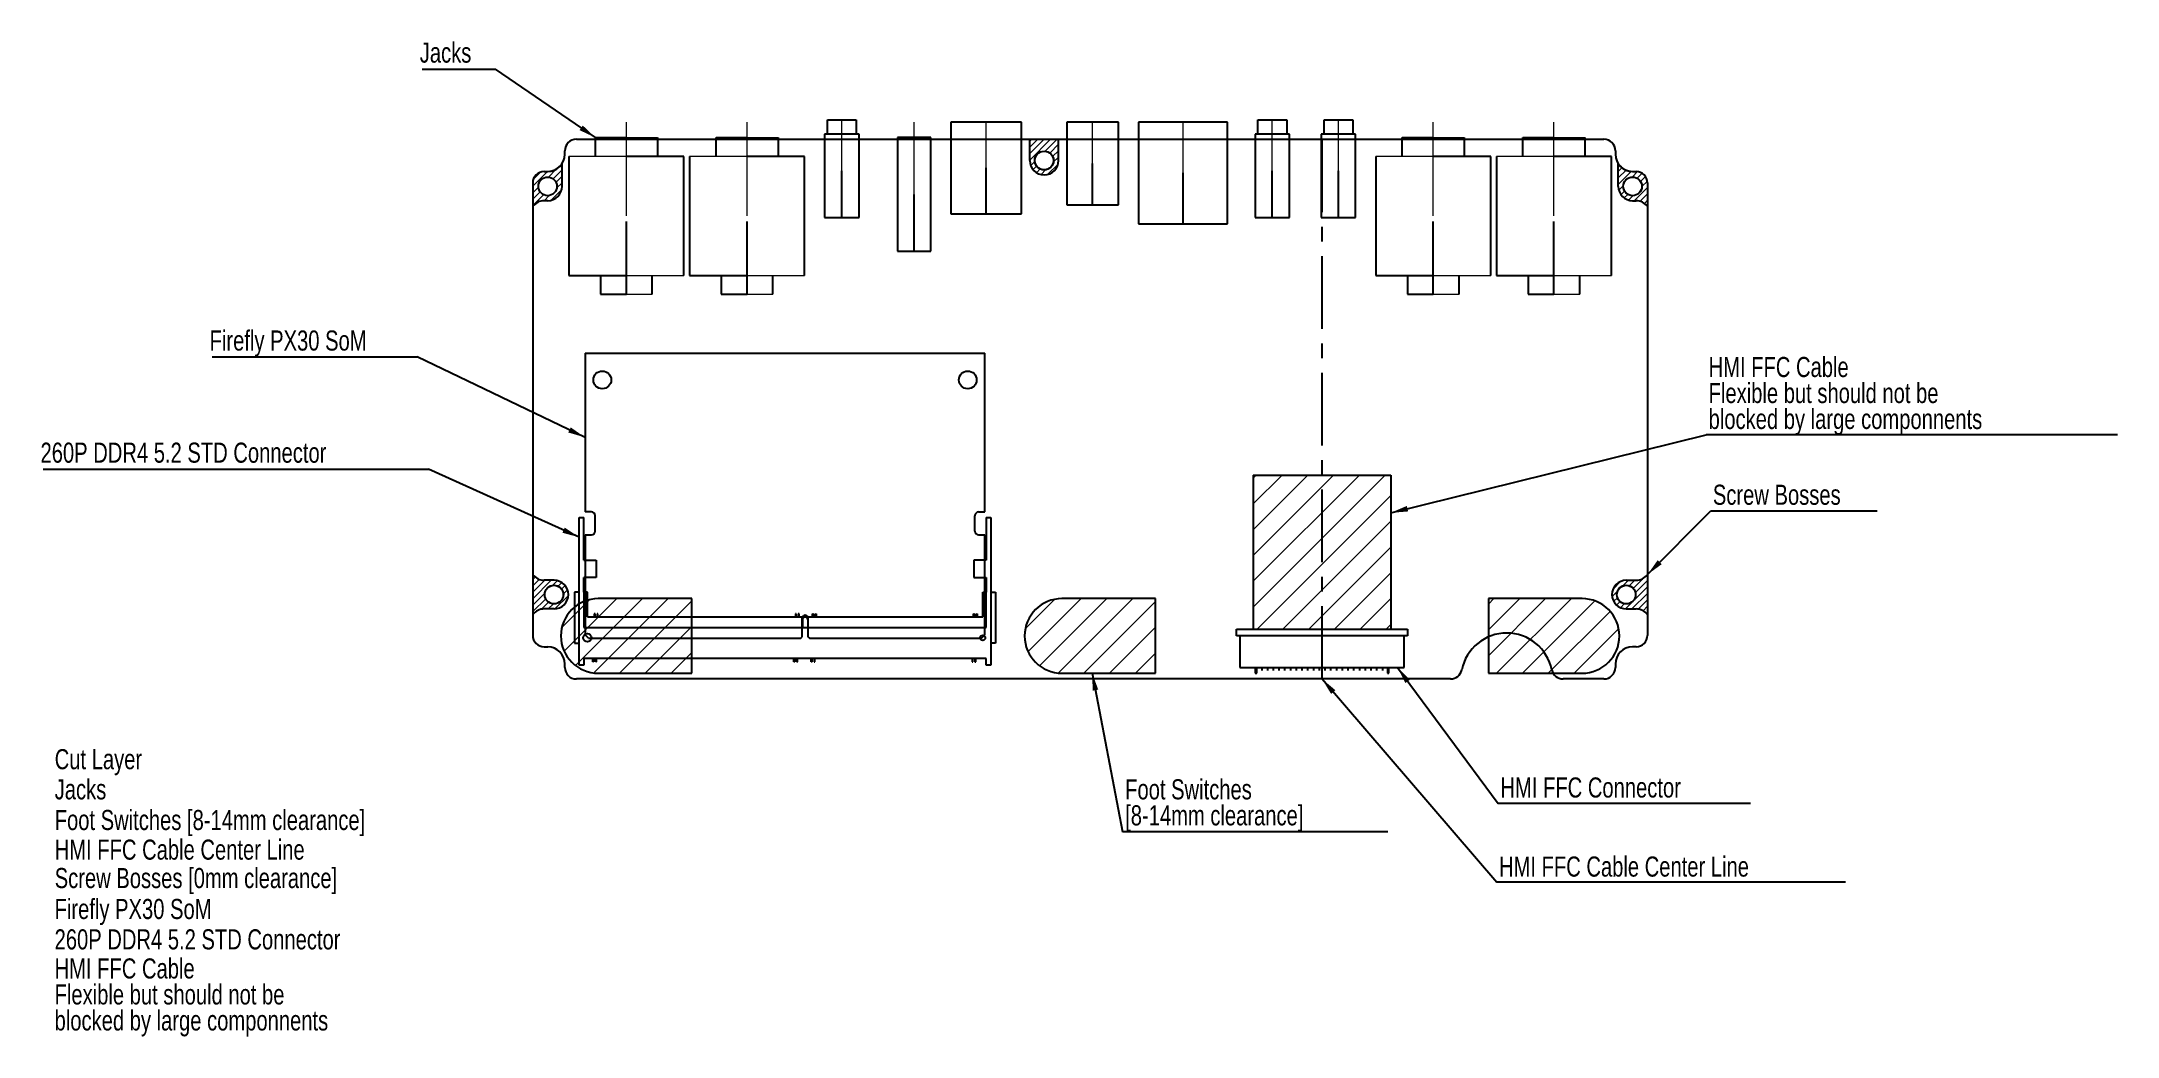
# Model space of a CAD drawing. Header units: millimetres. Extents: x 31 to 392, y 61 to 235.
import ezdxf

# ---------------------------------------------------------------- set-up
doc = ezdxf.new("R2010")
doc.units = ezdxf.units.MM
doc.linetypes.add('CENTERX2', pattern=[20.32, 12.7, -2.54, 2.54, -2.54])
for name, color, linetype in [('BUTTONS', 30, 'Continuous'), ('FOOTSWITCHES', 190, 'Continuous'), ('HMI_CABLE', 5, 'Continuous'), ('HMI_LINE', 102, 'Continuous'), ('JACKS', 1, 'Continuous'), ('PCB_CUT_LAYER', 7, 'Continuous'), ('SCREW_BOSSES', 6, 'Continuous'), ('SWITCHES', 2, 'Continuous')]:
    doc.layers.add(name, color=color, linetype=linetype)
doc.styles.add('SLDTEXTSTYLE0', font='TXT', dxfattribs={"width": 0.75})
doc.dimstyles.new('SLDDIMSTYLE0', dxfattribs={"dimtxt": 0.18, "dimasz": 3, "dimexe": 0, "dimexo": 0.0625, "dimgap": 0, "dimtad": 0, "dimtih": 1, "dimtoh": 1, "dimdec": 0, "dimrnd": 1e-09, "dimzin": 0, "dimdsep": 46, "dimtxsty": 'Standard', "dimsah": 1, "dimcen": 0.09, "dimadec": 0, "dimazin": 0, "dimtfac": 3, "dimtdec": 0, "dimtofl": 0, "dimtmove": 0, "dimatfit": 3, "dimfxl": 1, "dimfrac": 2, "dimtolj": 1, "dimtzin": 0, "dimarcsym": 0})

# ---------------------------------------------------------------- blocks, each defined once
blk = doc.blocks.new('SW_HATCH_0')
at = {"color": 0, "linetype": 'Continuous', "lineweight": 18}
for p, q in [((0, 0), (-0.51, -0.51)), ((4.49, 0), (-0.51, -5)), ((8.98, 0), (-0.51, -9.49)), ((13.47, 0), (-0.51, -13.98)), ((17.96, 0), (-0.51, -18.47)), ((22.45, 0), (-0.51, -22.96)), ((23.41, -3.53), (0.15, -26.79)), ((23.41, -8.02), (4.64, -26.79)), ((23.41, -12.51), (9.13, -26.79)), ((23.41, -17), (13.62, -26.79)), ((23.41, -21.49), (18.11, -26.79)), ((23.41, -25.98), (22.6, -26.79))]:
    blk.add_line(p, q, dxfattribs=at)
blk = doc.blocks.new('SW_HATCH_1')
at = {"color": 0, "linetype": 'Continuous', "lineweight": 18}
for p, q in [((0, 0), (-1.41, -1.41)), ((1.3, 0.18), (0.3, -0.82)), ((2.42, 0.18), (1.45, -0.79)), ((3.89, 0.52), (2.13, -1.24)), ((4.62, 0.13), (2.51, -1.98)), ((-0.58, -1.71), (-1.56, -2.68)), ((-0.62, -2.86), (-1.28, -3.52)), ((-0.17, -3.53), (-0.79, -4.15)), ((4.62, -0.99), (0.79, -4.82)), ((4.62, -2.12), (1.91, -4.82)), ((4.62, -3.24), (3, -4.85)), ((0.58, -3.91), (-0.11, -4.6)), ((4.62, -4.36), (3.84, -5.14)), ((4.62, -5.48), (4.46, -5.64))]:
    blk.add_line(p, q, dxfattribs=at)
blk = doc.blocks.new('SW_HATCH_2')
at = {"color": 0, "linetype": 'Continuous', "lineweight": 18}
for p, q in [((0, 0), (-0.41, -0.41)), ((0.71, -0.41), (-0.41, -1.54)), ((1.68, -0.57), (-0.41, -2.66)), ((2.8, -0.57), (-0.41, -3.78)), ((1.68, -2.81), (-0.41, -4.9)), ((3.86, -0.63), (3.03, -1.46)), ((5.78, -3.2), (3.42, -5.56)), ((4.64, -0.97), (4, -1.61)), ((5.23, -1.5), (4.61, -2.13)), ((5.64, -2.22), (4.91, -2.95)), ((1.83, -3.79), (-0.41, -6.03)), ((2.34, -4.39), (1.13, -5.61)), ((3.17, -4.69), (2.29, -5.57))]:
    blk.add_line(p, q, dxfattribs=at)
blk = doc.blocks.new('SW_HATCH_3')
at = {"color": 0, "linetype": 'Continuous', "lineweight": 18}
for p, q in [((1.24, 0.11), (-1.34, -2.46)), ((0, 0), (-1.23, -1.23)), ((2.76, 0.51), (1.38, -0.87)), ((3.76, 0.39), (2.2, -1.16)), ((-0.36, -2.6), (-1.34, -3.58)), ((-0.06, -3.43), (-1.34, -4.71)), ((3.7, -3.03), (1.81, -4.93)), ((3.76, -0.73), (2.72, -1.77)), ((3.76, -1.85), (2.87, -2.75)), ((0.54, -3.95), (-1.34, -5.83)), ((1.52, -4.09), (0.62, -4.99))]:
    blk.add_line(p, q, dxfattribs=at)
blk = doc.blocks.new('SW_HATCH_4')
at = {"color": 0, "linetype": 'Continuous', "lineweight": 18}
for p, q in [((0, 0), (-0.25, -0.25)), ((1.12, 0), (-0.25, -1.37)), ((2.25, 0), (-0.25, -2.5)), ((3.37, 0), (-0.25, -3.62)), ((4.49, 0), (2.41, -2.08)), ((4.75, -0.86), (3.22, -2.4)), ((4.75, -1.99), (3.72, -3.01)), ((4.75, -3.11), (3.84, -4.01)), ((0.63, -3.86), (-0.09, -4.58)), ((0.94, -4.67), (0.32, -5.29)), ((1.56, -5.17), (0.92, -5.82)), ((2.56, -5.29), (1.72, -6.14)), ((4.67, -4.31), (2.85, -6.13))]:
    blk.add_line(p, q, dxfattribs=at)
blk = doc.blocks.new('SW_HATCH_5')
at = {"color": 0, "linetype": 'Continuous', "lineweight": 18}
for p, q in [((0, 0), (-0.1, -0.1)), ((0.55, -0.57), (-0.1, -1.22)), ((1.26, -0.98), (-0.1, -2.34)), ((2.17, -1.2), (-0.1, -3.46)), ((3.27, -1.22), (2.31, -2.18)), ((4.09, -1.52), (3.22, -2.4)), ((4.66, -2.08), (3.79, -2.95)), ((4.98, -2.88), (4.03, -3.83)), ((0.78, -3.71), (0, -4.49)), ((1, -4.62), (0.36, -5.25)), ((1.55, -5.19), (0.92, -5.82)), ((2.43, -5.43), (1.66, -6.19)), ((5, -3.98), (2.68, -6.3)), ((5, -5.1), (3.7, -6.4)), ((5, -6.22), (4.46, -6.77))]:
    blk.add_line(p, q, dxfattribs=at)
blk = doc.blocks.new('SW_HATCH_6')
at = {"color": 0, "linetype": 'Continuous', "lineweight": 18}
for p, q in [((0, 0), (-4.89, -4.89)), ((4.65, 0.16), (-4.49, -8.98)), ((9.14, 0.16), (-2.51, -11.49)), ((13.63, 0.16), (0.68, -12.79)), ((17.74, -0.22), (5.12, -12.84)), ((17.74, -4.71), (9.61, -12.84)), ((17.74, -9.2), (14.1, -12.84))]:
    blk.add_line(p, q, dxfattribs=at)
blk = doc.blocks.new('SW_HATCH_7')
at = {"color": 0, "linetype": 'Continuous', "lineweight": 18}
for p, q in [((0, 0), (-5.08, -5.08)), ((4.62, 0.13), (-4.61, -9.1)), ((9.11, 0.13), (-2.6, -11.58)), ((13.6, 0.13), (0.63, -12.84)), ((17.59, -0.37), (5.09, -12.87)), ((17.59, -4.86), (9.58, -12.87)), ((17.59, -9.35), (14.07, -12.87))]:
    blk.add_line(p, q, dxfattribs=at)
blk = doc.blocks.new('SW_HATCH_8')
at = {"color": 0, "linetype": 'Continuous', "lineweight": 18}
for p, q in [((0, 0), (-0.97, -0.97)), ((4.49, 0), (-0.97, -5.46)), ((8.98, 0), (-0.97, -9.95)), ((13.47, 0), (0.47, -13)), ((17.56, -0.4), (4.96, -13)), ((20.22, -2.23), (9.45, -13)), ((21.7, -5.24), (13.94, -13))]:
    blk.add_line(p, q, dxfattribs=at)
blk = doc.blocks.new('SW_NOTE_0')
at = {"layer": 'JACKS', "color": 0}
blk.add_line((-12.73, 0), (0, 0), dxfattribs=at)
at = {"layer": 'JACKS', "color": 0, "insert": (-13.15, 4.62), "char_height": 3.5, "attachment_point": 1, "style": 'SLDTEXTSTYLE0'}
blk.add_mtext('Jacks', dxfattribs=at)
blk = doc.blocks.new('SW_NOTE_0_1')
at = {"layer": 'FOOTSWITCHES', "color": 0}
blk.add_line((46.17, 0), (0, 0), dxfattribs=at)
at = {"layer": 'FOOTSWITCHES', "color": 0, "char_height": 3.5, "attachment_point": 1, "style": 'SLDTEXTSTYLE0'}
for s, insert in [('Foot Switches', (0.44, 9.13)), ('[8-14mm clearance]', (0.44, 4.6))]:
    blk.add_mtext(s, dxfattribs=dict(at, insert=insert))
blk = doc.blocks.new('SW_NOTE_0_2')
at = {"layer": 'HMI_LINE', "color": 0}
blk.add_line((60.68, 0), (0, 0), dxfattribs=at)
at = {"layer": 'HMI_LINE', "color": 0, "insert": (0.39, 4.46), "char_height": 3.5, "attachment_point": 1, "style": 'SLDTEXTSTYLE0'}
blk.add_mtext('HMI FFC Cable Center Line', dxfattribs=at)
blk = doc.blocks.new('SW_NOTE_0_3')
at = {"layer": 'SCREW_BOSSES', "color": 0}
blk.add_line((29.04, 0), (0, 0), dxfattribs=at)
at = {"layer": 'SCREW_BOSSES', "color": 0, "insert": (0.44, 4.59), "char_height": 3.5, "attachment_point": 1, "style": 'SLDTEXTSTYLE0'}
blk.add_mtext('Screw Bosses', dxfattribs=at)
blk = doc.blocks.new('SW_NOTE_0_4')
at = {"layer": 'HMI_LINE', "color": 0}
blk.add_line((43.94, 0), (0, 0), dxfattribs=at)
at = {"layer": 'HMI_LINE', "color": 0, "insert": (0.4, 4.56), "char_height": 3.5, "attachment_point": 1, "style": 'SLDTEXTSTYLE0'}
blk.add_mtext('HMI FFC Connector', dxfattribs=at)
blk = doc.blocks.new('SW_NOTE_0_5')
at = {"layer": 'HMI_CABLE', "color": 0}
blk.add_line((71.57, 0), (0, 0), dxfattribs=at)
at = {"layer": 'HMI_CABLE', "color": 0, "char_height": 3.5, "attachment_point": 1, "style": 'SLDTEXTSTYLE0'}
for s, insert in [('HMI FFC Cable', (0.42, 13.59)), ('Flexible but should not be', (0.42, 9.06)), ('blocked by large componnents', (0.42, 4.54))]:
    blk.add_mtext(s, dxfattribs=dict(at, insert=insert))
blk = doc.blocks.new('SW_NOTE_0_6')
at = {"layer": 'SWITCHES', "color": 0}
blk.add_line((-35.68, 0), (0, 0), dxfattribs=at)
at = {"layer": 'SWITCHES', "color": 0, "insert": (-36.1, 4.59), "char_height": 3.5, "attachment_point": 1, "style": 'SLDTEXTSTYLE0'}
blk.add_mtext('Firefly PX30 SoM', dxfattribs=at)
blk = doc.blocks.new('SW_NOTE_0_7')
at = {"layer": 'BUTTONS', "color": 0}
blk.add_line((-67.05, 0), (0, 0), dxfattribs=at)
at = {"layer": 'BUTTONS', "color": 0, "insert": (-67.52, 4.61), "char_height": 3.5, "attachment_point": 1, "style": 'SLDTEXTSTYLE0'}
blk.add_mtext('260P DDR4 5.2 STD Connector', dxfattribs=at)
blk = doc.blocks.new('SW_NOTE_0_8')
at = {"layer": 'HMI_CABLE', "color": 0, "char_height": 3.5, "attachment_point": 1, "style": 'SLDTEXTSTYLE0'}
for s, insert in [('HMI FFC Cable', (0, 4.51)), ('Flexible but should not be', (0, -0.01)), ('blocked by large componnents', (0, -4.54))]:
    blk.add_mtext(s, dxfattribs=dict(at, insert=insert))

msp = doc.modelspace()

# ---------------------------------------------------------------- linework, layer by layer
at = {"layer": 'BUTTONS'}
for p, q in [((124.55, 138.76), (124.55, 151.76)), ((124.55, 151.76), (125.35, 151.76)), ((125.35, 144.33), (125.35, 151.76)), ((195.35, 151.76), (195.35, 144.33)), ((195.35, 151.76), (196.15, 151.76)), ((196.15, 151.76), (196.15, 138.76)), ((125.35, 144.33), (127.5, 144.33)), ((125.35, 138.76), (125.35, 141.33)), ((127.5, 141.33), (125.35, 141.33)), ((127.5, 144.33), (127.5, 141.33)), ((193.2, 144.33), (193.2, 141.33)), ((195.35, 144.33), (193.2, 144.33)), ((193.2, 141.33), (195.35, 141.33)), ((195.35, 141.33), (195.35, 138.76)), ((123.7, 138.76), (123.7, 129.91)), ((124.55, 138.76), (123.7, 138.76)), ((124.55, 129.91), (124.55, 138.76)), ((125.95, 138.76), (125.35, 138.76)), ((125.35, 138.76), (125.35, 132.61)), ((125.95, 134.46), (125.95, 138.76)), ((194.75, 134.46), (194.75, 138.76)), ((194.75, 138.76), (195.35, 138.76)), ((195.35, 132.61), (195.35, 138.76)), ((196.15, 138.76), (196.15, 129.91)), ((196.15, 138.76), (197, 138.76)), ((197, 138.76), (197, 129.91)), ((125.95, 134.46), (194.75, 134.46)), ((127.15, 135.03), (127.15, 134.46)), ((127.3, 135.03), (127.15, 135.03)), ((127.3, 134.46), (127.3, 135.03)), ((127.65, 135.03), (127.65, 134.46)), ((127.8, 135.03), (127.65, 135.03)), ((127.8, 134.46), (127.8, 135.03)), ((162.15, 135.03), (162.15, 134.46)), ((162.3, 135.03), (162.15, 135.03)), ((162.3, 134.46), (162.3, 135.03)), ((162.65, 135.03), (162.65, 134.46)), ((162.8, 135.03), (162.65, 135.03)), ((162.8, 134.46), (162.8, 135.03)), ((163.38, 133.99), (163.38, 132.61)), ((164.32, 133.99), (164.32, 132.61)), ((165.15, 134.46), (165.15, 135.03)), ((165.15, 135.03), (165.3, 135.03)), ((165.3, 135.03), (165.3, 134.46)), ((165.65, 134.46), (165.65, 135.03)), ((165.65, 135.03), (165.8, 135.03)), ((165.8, 135.03), (165.8, 134.46)), ((193.15, 134.46), (193.15, 135.03)), ((193.15, 135.03), (193.3, 135.03)), ((193.3, 135.03), (193.3, 134.46)), ((193.65, 134.46), (193.65, 135.03)), ((193.65, 135.03), (193.8, 135.03)), ((193.8, 135.03), (193.8, 134.46)), ((125.35, 132.61), (195.35, 132.61)), ((123.7, 129.91), (124.55, 129.91)), ((124.55, 126.06), (124.55, 129.91)), ((195.35, 127.21), (125.35, 127.21)), ((125.35, 127.21), (125.35, 126.06)), ((126.9, 126.63), (126.9, 127.21)), ((127.05, 126.63), (126.9, 126.63)), ((127.05, 127.21), (127.05, 126.63)), ((127.4, 126.63), (127.4, 127.21)), ((127.55, 126.63), (127.4, 126.63)), ((127.55, 126.63), (127.55, 127.21)), ((161.9, 126.63), (161.9, 127.21)), ((162.05, 126.63), (161.9, 126.63)), ((162.05, 127.21), (162.05, 126.63)), ((162.4, 126.63), (162.4, 127.21)), ((162.4, 126.63), (162.55, 126.63)), ((162.55, 126.63), (162.55, 127.21)), ((164.9, 126.63), (164.9, 127.21)), ((165.05, 126.63), (164.9, 126.63)), ((165.05, 126.63), (165.05, 127.21)), ((165.4, 127.21), (165.4, 126.63)), ((165.4, 126.63), (165.55, 126.63)), ((165.55, 126.63), (165.55, 127.21)), ((192.9, 127.21), (192.9, 126.63)), ((192.9, 126.63), (193.05, 126.63)), ((193.05, 126.63), (193.05, 127.21)), ((193.4, 127.21), (193.4, 126.63)), ((193.4, 126.63), (193.55, 126.63)), ((193.55, 126.63), (193.55, 127.21)), ((195.35, 126.06), (195.35, 127.21)), ((196.15, 129.91), (196.15, 126.06)), ((197, 129.91), (196.15, 129.91)), ((125.35, 126.06), (124.55, 126.06)), ((196.15, 126.06), (195.35, 126.06))]:
    msp.add_line(p, q, dxfattribs=at)
for centre, radius in [((125.95, 130.83), 0.725), ((194.75, 130.83), 0.45)]:
    msp.add_circle(centre, radius, dxfattribs=at)
msp.add_arc((163.85, 133.99), 0.47, 0, 180, dxfattribs=at)
at = {"layer": 'FOOTSWITCHES'}
for p, q in [((144.15, 137.66), (127.85, 137.66)), ((144.15, 124.66), (144.15, 137.66)), ((224.85, 137.66), (208.55, 137.66)), ((224.85, 124.66), (224.85, 137.66)), ((282.75, 137.66), (282.75, 124.66)), ((299.05, 137.66), (282.75, 137.66)), ((127.85, 124.66), (144.15, 124.66)), ((208.55, 124.66), (224.85, 124.66)), ((282.75, 124.66), (299.05, 124.66))]:
    msp.add_line(p, q, dxfattribs=at)
for centre, start, end in [((127.85, 131.16), 90, 270), ((208.55, 131.16), 90, 270), ((299.05, 131.16), 270, 90)]:
    msp.add_arc(centre, 6.5, start, end, dxfattribs=at)
at = {"layer": 'HMI_CABLE'}
for p, q in [((241.84, 159.15), (265.76, 159.15)), ((241.84, 159.15), (241.84, 132.36)), ((265.76, 159.15), (265.76, 132.36)), ((241.84, 132.36), (265.76, 132.36))]:
    msp.add_line(p, q, dxfattribs=at)
at = {"layer": 'HMI_LINE', "linetype": 'CENTERX2'}
msp.add_line((253.8, 123.66), (253.8, 217.66), dxfattribs=at)
at = {"layer": 'HMI_LINE'}
for p, q in [((238.9, 131.16), (238.9, 132.36)), ((238.9, 132.36), (268.7, 132.36)), ((268.7, 131.16), (238.9, 131.16)), ((239.5, 131.16), (239.5, 125.66)), ((268.1, 125.66), (268.1, 131.16)), ((268.7, 132.36), (268.7, 131.16)), ((239.5, 125.66), (268.1, 125.66)), ((242.18, 125.66), (242.18, 124.66)), ((242.18, 124.66), (242.43, 124.66)), ((242.3, 125.66), (242.3, 125.16)), ((242.43, 124.66), (242.43, 125.66)), ((243.3, 125.66), (243.3, 125.16)), ((244.3, 125.66), (244.3, 125.16)), ((245.3, 125.66), (245.3, 125.16)), ((246.3, 125.66), (246.3, 125.16)), ((247.3, 125.66), (247.3, 125.16)), ((248.3, 125.66), (248.3, 125.16)), ((249.3, 125.66), (249.3, 125.16)), ((250.3, 125.66), (250.3, 125.16)), ((251.3, 125.66), (251.3, 125.16)), ((252.3, 125.66), (252.3, 125.16)), ((253.3, 125.66), (253.3, 125.16)), ((254.3, 125.66), (254.3, 125.16)), ((255.3, 125.66), (255.3, 125.16)), ((256.3, 125.66), (256.3, 125.16)), ((257.3, 125.66), (257.3, 125.16)), ((258.3, 125.66), (258.3, 125.16)), ((259.3, 125.66), (259.3, 125.16)), ((260.3, 125.66), (260.3, 125.16)), ((261.3, 125.66), (261.3, 125.16)), ((262.3, 125.66), (262.3, 125.16)), ((263.3, 125.66), (263.3, 125.16)), ((264.3, 125.66), (264.3, 125.16)), ((265.18, 125.66), (265.18, 124.66)), ((265.18, 124.66), (265.43, 124.66)), ((265.3, 125.66), (265.3, 125.16)), ((265.43, 124.66), (265.43, 125.66))]:
    msp.add_line(p, q, dxfattribs=at)
at = {"layer": 'JACKS', "lineweight": 18}
for p, q in [((132.75, 217.96), (132.75, 220.66)), ((153.75, 217.96), (153.75, 220.66)), ((170.25, 212.16), (170.25, 221.06)), ((182.83, 217.96), (182.83, 220.66)), ((195.38, 212.66), (195.38, 220.66)), ((213.88, 213.46), (213.88, 220.66)), ((229.63, 211.81), (229.63, 220.66)), ((245.15, 212.16), (245.15, 221.06)), ((256.65, 212.16), (256.65, 221.06)), ((273.15, 217.96), (273.15, 220.66)), ((294.15, 217.96), (294.15, 220.66)), ((132.75, 217.96), (138.15, 217.96)), ((132.75, 204.31), (132.75, 217.96)), ((153.75, 217.96), (159.15, 217.96)), ((153.75, 204.31), (153.75, 217.96)), ((182.83, 208.06), (182.83, 217.96)), ((273.15, 217.96), (278.55, 217.96)), ((273.15, 204.31), (273.15, 217.96)), ((294.15, 204.31), (294.15, 217.96)), ((294.15, 217.96), (299.55, 217.96)), ((132.75, 214.66), (122.75, 214.66)), ((153.75, 214.66), (143.75, 214.66)), ((273.15, 214.66), (263.15, 214.66)), ((294.15, 214.66), (284.15, 214.66)), ((132.75, 193.96), (142.75, 193.96)), ((153.75, 193.96), (163.75, 193.96)), ((273.15, 193.96), (283.15, 193.96)), ((294.15, 193.96), (304.15, 193.96)), ((132.75, 190.66), (137.25, 190.66)), ((153.75, 190.66), (158.25, 190.66)), ((273.15, 190.66), (277.65, 190.66)), ((294.15, 190.66), (298.65, 190.66))]:
    msp.add_line(p, q, dxfattribs=at)
at = {"layer": 'JACKS'}
for p, q in [((167.75, 218.56), (167.75, 221.06)), ((167.75, 221.06), (172.75, 221.06)), ((172.75, 221.06), (172.75, 218.56)), ((201.53, 220.66), (189.23, 220.66)), ((189.23, 220.66), (189.23, 204.66)), ((201.53, 204.66), (201.53, 220.66)), ((218.38, 220.66), (209.38, 220.66)), ((209.38, 220.66), (209.38, 206.26)), ((218.38, 206.26), (218.38, 220.66)), ((221.88, 220.66), (221.88, 202.96)), ((237.38, 220.66), (221.88, 220.66)), ((237.38, 202.96), (237.38, 220.66)), ((242.65, 218.56), (242.65, 221.06)), ((242.65, 221.06), (247.65, 221.06)), ((247.65, 221.06), (247.65, 218.56)), ((254.15, 218.56), (254.15, 221.06)), ((254.15, 221.06), (259.15, 221.06)), ((259.15, 221.06), (259.15, 218.56)), ((127.35, 214.66), (127.35, 217.96)), ((127.35, 217.96), (132.75, 217.96)), ((138.15, 217.96), (138.15, 214.66)), ((148.35, 214.66), (148.35, 217.96)), ((148.35, 217.96), (153.75, 217.96)), ((159.15, 217.96), (159.15, 214.66)), ((167.25, 218.56), (167.25, 204.06)), ((173.25, 218.56), (167.25, 218.56)), ((173.25, 204.06), (173.25, 218.56)), ((185.73, 217.96), (179.93, 217.96)), ((179.93, 217.96), (179.93, 198.16)), ((185.73, 198.16), (185.73, 217.96)), ((248.15, 218.56), (242.15, 218.56)), ((242.15, 218.56), (242.15, 204.06)), ((248.15, 204.06), (248.15, 218.56)), ((259.65, 218.56), (253.65, 218.56)), ((253.65, 218.56), (253.65, 204.06)), ((259.65, 204.06), (259.65, 218.56)), ((267.75, 214.66), (267.75, 217.96)), ((267.75, 217.96), (273.15, 217.96)), ((278.55, 217.96), (278.55, 214.66)), ((288.75, 214.66), (288.75, 217.96)), ((288.75, 217.96), (294.15, 217.96)), ((299.55, 217.96), (299.55, 214.66)), ((122.75, 214.66), (122.75, 193.96)), ((142.75, 214.66), (132.75, 214.66)), ((142.75, 193.96), (142.75, 214.66)), ((143.75, 214.66), (143.75, 193.96)), ((163.75, 214.66), (153.75, 214.66)), ((163.75, 193.96), (163.75, 214.66)), ((263.15, 214.66), (263.15, 193.96)), ((283.15, 214.66), (273.15, 214.66)), ((283.15, 193.96), (283.15, 214.66)), ((284.15, 214.66), (284.15, 193.96)), ((304.15, 214.66), (294.15, 214.66)), ((304.15, 193.96), (304.15, 214.66)), ((209.38, 206.26), (218.38, 206.26)), ((167.25, 204.06), (173.25, 204.06)), ((189.23, 204.66), (201.53, 204.66)), ((221.88, 202.96), (237.38, 202.96)), ((242.15, 204.06), (248.15, 204.06)), ((253.65, 204.06), (259.65, 204.06)), ((179.93, 198.16), (185.73, 198.16)), ((122.75, 193.96), (132.75, 193.96)), ((128.25, 193.96), (128.25, 190.66)), ((137.25, 190.66), (137.25, 193.96)), ((143.75, 193.96), (153.75, 193.96)), ((149.25, 193.96), (149.25, 190.66)), ((158.25, 190.66), (158.25, 193.96)), ((263.15, 193.96), (273.15, 193.96)), ((268.65, 193.96), (268.65, 190.66)), ((277.65, 190.66), (277.65, 193.96)), ((284.15, 193.96), (294.15, 193.96)), ((289.65, 193.96), (289.65, 190.66)), ((298.65, 190.66), (298.65, 193.96)), ((128.25, 190.66), (132.75, 190.66)), ((149.25, 190.66), (153.75, 190.66)), ((268.65, 190.66), (273.15, 190.66)), ((289.65, 190.66), (294.15, 190.66))]:
    msp.add_line(p, q, dxfattribs=at)
at = {"layer": 'JACKS', "linetype": 'CENTERX2'}
for p, q in [((213.88, 206.26), (213.88, 213.46)), ((170.25, 204.06), (170.25, 212.16)), ((195.38, 204.66), (195.38, 212.66)), ((229.63, 202.96), (229.63, 211.81)), ((245.15, 204.06), (245.15, 212.16)), ((256.65, 204.06), (256.65, 212.16)), ((182.83, 198.16), (182.83, 208.06)), ((132.75, 190.66), (132.75, 204.31)), ((153.75, 190.66), (153.75, 204.31)), ((273.15, 190.66), (273.15, 204.31)), ((294.15, 190.66), (294.15, 204.31))]:
    msp.add_line(p, q, dxfattribs=at)
at = {"layer": 'PCB_CUT_LAYER'}
for p, q in [((124.05, 217.66), (302.85, 217.66)), ((122.05, 215.06), (122.05, 215.66)), ((304.85, 215.66), (304.85, 215.06)), ((116.45, 210.06), (116.45, 131.26)), ((118.45, 212.06), (119.05, 212.06)), ((307.85, 212.06), (308.45, 212.06)), ((310.45, 210.06), (310.45, 131.26)), ((118.45, 129.26), (119.05, 129.26)), ((308.45, 129.26), (307.85, 129.26)), ((122.05, 125.66), (122.05, 126.26)), ((276.15, 123.66), (124.05, 123.66)), ((302.85, 123.66), (295.75, 123.66)), ((304.85, 126.26), (304.85, 125.66))]:
    msp.add_line(p, q, dxfattribs=at)
for centre, radius in [((205.45, 213.96), 1.62), ((119.05, 209.46), 1.62), ((307.85, 209.46), 1.63), ((120.15, 138.36), 1.63), ((306.75, 138.36), 1.63)]:
    msp.add_circle(centre, radius, dxfattribs=at)
for centre, radius, start, end in [((124.05, 215.66), 2, 90, 180), ((302.85, 215.66), 2, 0, 90), ((119.05, 215.06), 3, 270, 0), ((307.85, 215.06), 3, 180, 270), ((118.45, 210.06), 2, 90, 180), ((308.45, 210.06), 2, 0, 90), ((118.45, 131.26), 2, 180, 270), ((285.95, 123.66), 8, 11.537, 168.463), ((308.45, 131.26), 2, 270, 0), ((119.05, 126.26), 3, 0, 90), ((307.85, 126.26), 3, 90, 180), ((124.05, 125.66), 2, 180, 270), ((276.15, 125.66), 2, 270, 348.463), ((295.75, 125.66), 2, 191.537, 270), ((302.85, 125.66), 2, 270, 0)]:
    msp.add_arc(centre, radius, start, end, dxfattribs=at)
at = {"layer": 'SCREW_BOSSES'}
for p, q in [((202.95, 213.96), (202.95, 217.66)), ((202.95, 217.66), (207.95, 217.66)), ((207.95, 213.96), (207.95, 217.66)), ((121.55, 209.46), (121.55, 213.4)), ((305.35, 209.46), (305.35, 213.4)), ((116.45, 210.06), (116.45, 205.96)), ((118.45, 212.06), (119.05, 212.06)), ((307.85, 212.06), (308.45, 212.06)), ((310.45, 210.06), (310.45, 205.96)), ((119.05, 206.96), (118.45, 206.96)), ((307.85, 206.96), (308.45, 206.96)), ((116.45, 141.86), (116.45, 134.86)), ((310.45, 141.86), (310.45, 134.86)), ((120.15, 140.86), (118.45, 140.86)), ((306.75, 140.86), (308.45, 140.86)), ((120.15, 135.86), (118.45, 135.86)), ((306.75, 135.86), (308.45, 135.86))]:
    msp.add_line(p, q, dxfattribs=at)
for centre, radius in [((205.45, 213.96), 1.63), ((119.05, 209.46), 1.62), ((307.85, 209.46), 1.62), ((120.15, 138.36), 1.62), ((306.75, 138.36), 1.62)]:
    msp.add_circle(centre, radius, dxfattribs=at)
for centre, radius, start, end in [((119.05, 215.06), 3, 270, 326.4427), ((205.45, 213.96), 2.5, 180, 0), ((307.85, 215.06), 3, 213.5573, 270), ((118.45, 210.06), 2, 90, 180), ((308.45, 210.06), 2, 0, 90), ((118.45, 204.46), 2.5, 90, 143.1301), ((119.05, 209.46), 2.5, 270, 0), ((307.85, 209.46), 2.5, 180, 270), ((308.45, 204.46), 2.5, 36.8699, 90), ((118.45, 143.36), 2.5, 216.8699, 270), ((308.45, 143.36), 2.5, 270, 323.1301), ((120.15, 138.36), 2.5, 270, 90), ((306.75, 138.36), 2.5, 90, 270), ((118.45, 133.36), 2.5, 90, 143.1301), ((308.45, 133.36), 2.5, 36.8699, 90)]:
    msp.add_arc(centre, radius, start, end, dxfattribs=at)
at = {"layer": 'SWITCHES'}
for p, q in [((125.55, 180.39), (195.15, 180.39)), ((125.55, 180.39), (125.55, 152.75)), ((195.15, 152.75), (195.15, 180.39)), ((126.65, 152.75), (125.55, 152.75)), ((127.3, 149.4), (127.3, 152.1)), ((193.4, 149.4), (193.4, 152.1)), ((194.05, 152.75), (195.15, 152.75)), ((125.55, 148.75), (126.65, 148.75)), ((125.55, 148.75), (125.55, 131.35)), ((194.05, 148.75), (195.15, 148.75)), ((195.15, 131.35), (195.15, 148.75)), ((163.35, 131), (163.35, 134.25)), ((164.35, 134.25), (164.35, 131)), ((126.15, 130.75), (125.55, 131.35)), ((126.15, 130.75), (163.1, 130.75)), ((163.1, 130.75), (163.35, 131)), ((164.35, 131), (164.6, 130.75)), ((164.6, 130.75), (194.55, 130.75)), ((194.55, 130.75), (195.15, 131.35))]:
    msp.add_line(p, q, dxfattribs=at)
for centre in [(128.55, 175.75), (192.15, 175.75)]:
    msp.add_circle(centre, 1.55, dxfattribs=at)
for centre, radius, start, end in [((126.65, 152.1), 0.65, 0, 90), ((194.05, 152.1), 0.65, 90, 180), ((126.65, 149.4), 0.65, 270, 0), ((194.05, 149.4), 0.65, 180, 270), ((163.85, 134.25), 0.5, 0, 180)]:
    msp.add_arc(centre, radius, start, end, dxfattribs=at)

# ---------------------------------------------------------------- block references
at = {"color": 6, "linetype": 'Continuous', "lineweight": 18}
for name, p in [('SW_HATCH_4', (203.2, 217.66)), ('SW_HATCH_5', (305.45, 213.26)), ('SW_HATCH_3', (117.79, 211.94)), ('SW_HATCH_2', (116.87, 141.42)), ('SW_HATCH_1', (305.83, 140.68))]:
    msp.add_blockref(name, p, dxfattribs=at)
at = {"color": 5, "linetype": 'Continuous', "lineweight": 18}
msp.add_blockref('SW_HATCH_0', (242.35, 159.15), dxfattribs=at)
at = {"color": 190, "linetype": 'Continuous', "lineweight": 18}
for name, p in [('SW_HATCH_6', (126.41, 137.5)), ('SW_HATCH_7', (207.26, 137.53)), ('SW_HATCH_8', (283.72, 137.66))]:
    msp.add_blockref(name, p, dxfattribs=at)
at = {"layer": 'BUTTONS'}
msp.add_blockref('SW_NOTE_0_7', (98.31, 160.22), dxfattribs=at)
at = {"layer": 'FOOTSWITCHES'}
msp.add_blockref('SW_NOTE_0_1', (219.1, 97.06), dxfattribs=at)
at = {"layer": 'HMI_CABLE'}
for name, p in [('SW_NOTE_0_5', (320.66, 166.16)), ('SW_NOTE_0_8', (33.24, 70.48))]:
    msp.add_blockref(name, p, dxfattribs=at)
at = {"layer": 'HMI_LINE'}
for name, p in [('SW_NOTE_0_4', (284.45, 101.95)), ('SW_NOTE_0_2', (284.21, 88.28))]:
    msp.add_blockref(name, p, dxfattribs=at)
at = {"layer": 'JACKS'}
msp.add_blockref('SW_NOTE_0', (109.94, 229.89), dxfattribs=at)
at = {"layer": 'SCREW_BOSSES'}
msp.add_blockref('SW_NOTE_0_3', (321.38, 152.91), dxfattribs=at)
at = {"layer": 'SWITCHES'}
msp.add_blockref('SW_NOTE_0_6', (96.32, 179.77), dxfattribs=at)

# ---------------------------------------------------------------- texts
at = {"layer": 'BUTTONS', "insert": (33.24, 80.06), "char_height": 3.5, "attachment_point": 1, "style": 'SLDTEXTSTYLE0'}
msp.add_mtext('260P DDR4 5.2 STD Connector', dxfattribs=at)
at = {"layer": 'FOOTSWITCHES', "insert": (33.26, 100.85), "char_height": 3.5, "attachment_point": 1, "style": 'SLDTEXTSTYLE0'}
msp.add_mtext('Foot Switches [8-14mm clearance]', dxfattribs=at)
at = {"layer": 'HMI_LINE', "insert": (33.26, 95.69), "char_height": 3.5, "attachment_point": 1, "style": 'SLDTEXTSTYLE0'}
msp.add_mtext('HMI FFC Cable Center Line', dxfattribs=at)
at = {"layer": 'JACKS', "insert": (33.26, 106.19), "char_height": 3.5, "attachment_point": 1, "style": 'SLDTEXTSTYLE0'}
msp.add_mtext('Jacks', dxfattribs=at)
at = {"layer": 'PCB_CUT_LAYER', "insert": (33.26, 111.44), "char_height": 3.5, "attachment_point": 1, "style": 'SLDTEXTSTYLE0'}
msp.add_mtext('Cut Layer', dxfattribs=at)
at = {"layer": 'SCREW_BOSSES', "insert": (33.26, 90.74), "char_height": 3.5, "attachment_point": 1, "style": 'SLDTEXTSTYLE0'}
msp.add_mtext('Screw Bosses [0mm clearance]', dxfattribs=at)
at = {"layer": 'SWITCHES', "insert": (33.24, 85.35), "char_height": 3.5, "attachment_point": 1, "style": 'SLDTEXTSTYLE0'}
msp.add_mtext('Firefly PX30 SoM', dxfattribs=at)

# ---------------------------------------------------------------- leaders
at = {"layer": 'BUTTONS'}
msp.add_leader([(124.55, 148.34), (98.31, 160.22)], dimstyle='SLDDIMSTYLE0', dxfattribs=at)
at = {"layer": 'FOOTSWITCHES'}
msp.add_leader([(213.81, 124.66), (219.1, 97.06)], dimstyle='SLDDIMSTYLE0', dxfattribs=at)
at = {"layer": 'HMI_CABLE'}
msp.add_leader([(265.76, 152.6), (320.66, 166.16)], dimstyle='SLDDIMSTYLE0', dxfattribs=at)
at = {"layer": 'HMI_LINE'}
for points in [[(253.8, 123.66), (284.21, 88.28)], [(266.93, 125.66), (284.45, 101.95)]]:
    msp.add_leader(points, dimstyle='SLDDIMSTYLE0', dxfattribs=at)
at = {"layer": 'JACKS'}
msp.add_leader([(127.35, 217.96), (109.94, 229.89)], dimstyle='SLDDIMSTYLE0', dxfattribs=at)
at = {"layer": 'SCREW_BOSSES'}
msp.add_leader([(310.45, 141.86), (321.38, 152.91)], dimstyle='SLDDIMSTYLE0', dxfattribs=at)
at = {"layer": 'SWITCHES'}
msp.add_leader([(125.55, 165.74), (96.32, 179.77)], dimstyle='SLDDIMSTYLE0', dxfattribs=at)

doc.saveas('drawing.dxf')
